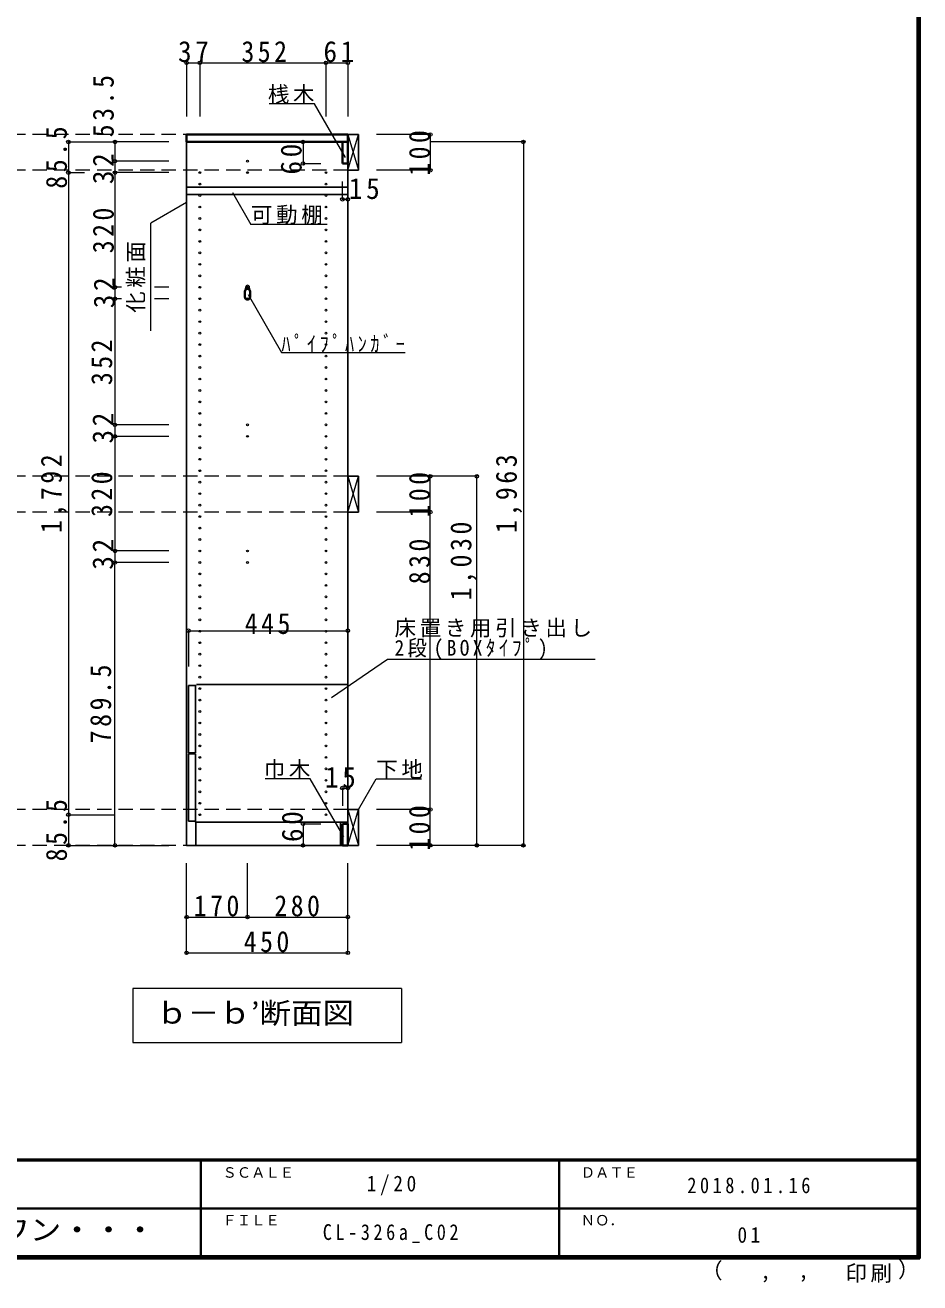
# Model space of a CAD drawing. Units: millimetres at full size, sheet at 1:20; details may follow other scales. Extents: x -3922 to 3878, y -2932 to 2722.
# Drawn here: x 1380 to 3878, y -2932 to 578 of the extents above; entities that cross this region are included whole.
import ezdxf
from ezdxf.enums import TextEntityAlignment as Align

# ---------------------------------------------------------------- set-up
doc = ezdxf.new("R2010")
doc.units = ezdxf.units.MM
doc.header["$LTSCALE"] = 20
doc.header["$PDMODE"] = 32
doc.header["$PDSIZE"] = 10
doc.linetypes.add('DASHED2', pattern=[3, 2, -1])
for name, color, linetype, lineweight in [('0-2', 2, 'Continuous', 35), ('0-4_可動棚', 3, 'Continuous', 25), ('0-5_側板', 4, 'Continuous', 9), ('0-6_パイプハンガー', 7, 'Continuous', 18), ('0-7_桟木・巾木', 2, 'Continuous', 35), ('0-8', 3, 'Continuous', 25), ('0-A_文字', 7, 'Continuous', 18), ('0-B_寸法', 7, 'Continuous', 9), ('F-1_枠', 6, 'Continuous', 40)]:
    doc.layers.add(name, color=color, linetype=linetype, lineweight=lineweight)
doc.layers.add('F-A_文字', color=7, linetype='Continuous')
doc.styles.add('ＭＳ ゴシック', font='')
doc.styles.get('ＭＳ ゴシック').set_extended_font_data('MS Gothic')

msp = doc.modelspace()

# ---------------------------------------------------------------- linework, layer by layer
at = {"layer": '0-2'}
for p, q in [((1831.23, 272.73), (2281.23, 272.73)), ((2281.23, 272.73), (2281.23, 251.73))]:
    msp.add_line(p, q, dxfattribs=at)
msp.add_lwpolyline([(2281.23, 251.73), (1831.23, 251.73), (1831.23, 272.73)], dxfattribs=at)
at = {"layer": '0-4_可動棚'}
msp.add_line((1831.23, 125.73), (2281.23, 125.73), dxfattribs=at)
msp.add_lwpolyline([(1831.23, 125.73), (1831.23, 104.73), (2281.23, 104.73)], dxfattribs=at)
at = {"layer": '0-5_側板', "color": 3, "lineweight": 25}
for p, q in [((2281.23, 251.73), (1831.23, 251.73)), ((2281.23, -1711.27), (2281.23, 251.73))]:
    msp.add_line(p, q, dxfattribs=at)
msp.add_lwpolyline([(1831.23, 251.73), (1831.23, -1711.27), (2281.23, -1711.27)], dxfattribs=at)
at = {"layer": '0-5_側板'}
for centre in [(2001.23, 198.23), (1868.23, 166.23), (2001.23, 166.23), (2220.23, 166.23), (1868.23, 134.23), (2220.23, 134.23), (1868.23, 102.23), (1868.23, 70.23), (2220.23, 102.23), (2220.23, 70.23), (1868.23, 38.23), (2220.23, 38.23), (1868.23, 6.23), (2220.23, 6.23), (1868.23, -25.77), (2220.23, -25.77), (1868.23, -57.77), (2220.23, -57.77), (1868.23, -89.77), (2220.23, -89.77), (1868.23, -121.77), (2220.23, -121.77), (1868.23, -153.77), (2001.23, -153.77), (2220.23, -153.77), (1868.23, -185.77), (2001.23, -185.77), (2220.23, -185.77), (1868.23, -217.77), (2220.23, -217.77), (1868.23, -249.77), (1868.23, -281.77), (2220.23, -249.77), (2220.23, -281.77), (1868.23, -313.77), (2220.23, -313.77), (1868.23, -345.77), (2220.23, -345.77), (1868.23, -377.77), (2220.23, -377.77), (1868.23, -409.77), (2220.23, -409.77), (1868.23, -441.77), (2220.23, -441.77), (1868.23, -473.77), (2220.23, -473.77), (1868.23, -505.77), (2220.23, -505.77), (1868.23, -537.77), (2001.23, -537.77), (2220.23, -537.77), (1868.23, -569.77), (2001.23, -569.77), (2220.23, -569.77), (1868.23, -601.77), (1868.23, -633.77), (2220.23, -601.77), (2220.23, -633.77), (1868.23, -665.77), (2220.23, -665.77), (1868.23, -697.77), (2220.23, -697.77), (1868.23, -729.77), (2220.23, -729.77), (1868.23, -761.77), (2220.23, -761.77), (1868.23, -793.77), (2220.23, -793.77), (1868.23, -825.77), (2220.23, -825.77), (1868.23, -857.77), (2220.23, -857.77), (1868.23, -889.77), (2001.23, -889.77), (2220.23, -889.77), (1868.23, -921.77), (2001.23, -921.77), (2220.23, -921.77), (1868.23, -953.77), (2220.23, -953.77), (1868.23, -985.77), (1868.23, -1017.77), (2220.23, -985.77), (2220.23, -1017.77), (1868.23, -1049.77), (2220.23, -1049.77), (1868.23, -1081.77), (2220.23, -1081.77), (1868.23, -1113.77), (2220.23, -1113.77), (1868.23, -1145.77), (2220.23, -1145.77), (1868.23, -1177.77), (2220.23, -1177.77), (1868.23, -1209.77), (2220.23, -1209.77), (1868.23, -1241.77), (2220.23, -1241.77), (1868.23, -1273.77), (2220.23, -1273.77), (1868.23, -1305.77), (2220.23, -1305.77), (1868.23, -1337.77), (1868.23, -1369.77), (2220.23, -1337.77), (2220.23, -1369.77), (1868.23, -1401.77), (2220.23, -1401.77), (1868.23, -1433.77), (2220.23, -1433.77), (1868.23, -1465.77), (2220.23, -1465.77), (1868.23, -1497.77), (2220.23, -1497.77), (1868.23, -1529.77), (2220.23, -1529.77), (1868.23, -1561.77), (2220.23, -1561.77), (1868.23, -1593.77), (2220.23, -1593.77), (1868.23, -1625.77), (2220.23, -1625.77)]:
    msp.add_circle(centre, 2.5, dxfattribs=at)
at = {"layer": '0-6_パイプハンガー', "color": 2, "lineweight": 35}
for p, q in [((1993.73, -165.77), (1993.73, -180.77)), ((2008.73, -165.77), (2008.73, -180.77))]:
    msp.add_line(p, q, dxfattribs=at)
for centre, start, end in [((2001.23, -165.77), 0, 180), ((2001.23, -180.77), 180, 0)]:
    msp.add_arc(centre, 7.5, start, end, dxfattribs=at)
at = {"layer": '0-6_パイプハンガー'}
for centre, radius, start, end in [((2039.84, -167.28), 46.13, 162.96035, 178.115), ((2001.23, -153.77), 5.5, 0, 180), ((1962.63, -167.28), 46.13, 1.885, 17.03965)]:
    msp.add_arc(centre, radius, start, end, dxfattribs=at)
at = {"layer": '0-7_桟木・巾木'}
for p, q in [((2281.23, 251.73), (2266.23, 251.73)), ((2266.23, 191.73), (2266.23, 251.73)), ((2281.23, 251.73), (2281.23, 191.73)), ((2266.23, -1651.27), (2281.23, -1651.27)), ((2281.23, -1651.27), (2281.23, -1711.27))]:
    msp.add_line(p, q, dxfattribs=at)
for points in [[(2281.23, 191.73), (2269.74, 191.73), (2266.23, 191.73)], [(2281.23, -1711.27), (2266.23, -1711.27), (2266.23, -1651.27)]]:
    msp.add_lwpolyline(points, dxfattribs=at)
at = {"layer": '0-8'}
for p, q in [((2281.23, 272.73), (2281.23, 172.73)), ((2311.23, 272.73), (2281.23, 272.73)), ((2311.23, 172.73), (2311.23, 272.73)), ((2281.23, 172.73), (2311.23, 172.73)), ((2281.23, -681.27), (2281.23, -781.27)), ((2311.23, -681.27), (2281.23, -681.27)), ((2311.23, -781.27), (2311.23, -681.27)), ((2281.23, -781.27), (2311.23, -781.27)), ((1859.23, -1262.27), (2281.23, -1262.27)), ((2281.23, -1646.27), (2281.23, -1262.27)), ((1836.23, -1643.77), (1836.23, -1455.77)), ((1856.23, -1455.77), (1836.23, -1455.77)), ((1856.23, -1455.77), (1856.23, -1643.77)), ((2281.23, -1611.27), (2281.23, -1711.27)), ((2311.23, -1611.27), (2281.23, -1611.27)), ((2311.23, -1711.27), (2311.23, -1611.27)), ((1836.23, -1643.77), (1856.23, -1643.77)), ((1856.23, -1643.77), (1856.23, -1646.27)), ((1857.23, -1711.27), (1857.23, -1646.27)), ((2261.23, -1646.27), (2261.23, -1711.27)), ((2261.23, -1711.27), (1857.23, -1711.27)), ((2281.23, -1711.27), (2311.23, -1711.27))]:
    msp.add_line(p, q, dxfattribs=at)
at = {"layer": '0-8', "color": 7, "lineweight": 18}
for p, q in [((2281.23, 172.73), (2311.23, 272.73)), ((2281.23, 272.73), (2311.23, 172.73)), ((2281.23, -781.27), (2311.23, -681.27)), ((2281.23, -681.27), (2311.23, -781.27)), ((2281.23, -1711.27), (2311.23, -1611.27)), ((2281.23, -1611.27), (2311.23, -1711.27))]:
    msp.add_line(p, q, dxfattribs=at)
at = {"layer": '0-8'}
for points in [[(1856.23, -1452.77), (1836.23, -1452.77), (1836.23, -1264.77)], [(1856.23, -1452.77), (1856.23, -1264.77), (1836.23, -1264.77)], [(2281.23, -1646.27), (1857.23, -1646.27), (1856.23, -1646.27)]]:
    msp.add_lwpolyline(points, dxfattribs=at)
at = {"layer": '0-A_文字'}
for p, q in [((1959.06, 111.18), (2010.72, 21.71)), ((1831.23, 82.66), (1731.23, 24.93)), ((1731.23, -275.07), (1731.23, 24.93)), ((2223.81, 21.71), (2010.72, 21.71)), ((2235.61, -1299.06), (2392.3, -1191.61)), ((2392.3, -1191.61), (2971.27, -1191.61)), ((2176.45, -1525.68), (2050.43, -1525.68)), ((2269.83, -1687.41), (2176.45, -1525.68)), ((2431.23, -2111.27), (2431.23, -2261.27)), ((1681.23, -2261.27), (2431.23, -2261.27))]:
    msp.add_line(p, q, dxfattribs=at)
for points in [[(2274.56, 208.2), (2187.89, 358.32), (2061.86, 358.32)], [(2002.67, -174.02), (2096.06, -335.77), (2441.06, -335.77)], [(2311.23, -1611.27), (2360.65, -1525.68), (2486.68, -1525.68)], [(2431.23, -2111.27), (1681.23, -2111.27), (1681.23, -2261.27)]]:
    msp.add_lwpolyline(points, dxfattribs=at)
at = {"layer": '0-B_寸法', "color": 4}
for p, q in [((1831.23, 472.73), (1831.23, 322.73)), ((1831.23, 472.73), (2281.23, 472.73)), ((1868.23, 472.73), (1868.23, 322.73)), ((2220.23, 472.73), (2220.23, 322.73)), ((2281.23, 472.73), (2281.23, 322.73)), ((1501.23, 251.73), (1501.23, -1711.27)), ((1501.23, 251.73), (1631.23, 251.73)), ((1631.23, 251.73), (1631.23, 198.23)), ((1781.23, 251.73), (1631.23, 251.73)), ((2156.23, 251.73), (2156.23, 191.73)), ((2156.23, 251.73), (2206.23, 251.73)), ((2511.23, 272.73), (2361.23, 272.73)), ((2511.23, 272.73), (2511.23, 172.73)), ((2771.23, 251.73), (2511.23, 251.73)), ((2771.23, 251.73), (2771.23, -1711.27)), ((1631.23, 198.23), (1631.23, 166.23)), ((1781.23, 198.23), (1631.23, 198.23)), ((2156.23, 191.73), (2206.23, 191.73)), ((1501.23, 166.23), (1546.25, 166.23)), ((1631.23, 166.23), (1631.23, -153.77)), ((1781.23, 166.23), (1631.23, 166.23)), ((2266.23, 91.73), (2266.23, 141.73)), ((2281.23, 91.73), (2281.23, 141.73)), ((2511.23, 172.73), (2361.23, 172.73)), ((2266.23, 91.73), (2281.23, 91.73)), ((1631.23, -153.77), (1631.23, -185.77)), ((1649.73, -153.77), (1631.23, -153.77)), ((1781.23, -153.77), (1741.48, -153.77)), ((1631.23, -185.77), (1631.23, -537.77)), ((1649.73, -185.77), (1631.23, -185.77)), ((1781.23, -185.77), (1741.48, -185.77)), ((1631.23, -537.77), (1631.23, -569.77)), ((1781.23, -537.77), (1631.23, -537.77)), ((1631.23, -569.77), (1631.23, -889.77)), ((1781.23, -569.77), (1631.23, -569.77)), ((2641.23, -681.27), (2361.23, -681.27)), ((2511.23, -781.27), (2511.23, -681.27)), ((2641.23, -1711.27), (2641.23, -681.27)), ((2511.23, -781.27), (2361.23, -781.27)), ((2511.23, -1611.27), (2511.23, -781.27)), ((1631.23, -889.77), (1631.23, -921.77)), ((1781.23, -889.77), (1631.23, -889.77)), ((1781.23, -921.77), (1631.23, -921.77)), ((1631.23, -1711.27), (1631.23, -921.77)), ((1836.23, -1112.27), (2281.23, -1112.27)), ((1836.23, -1112.27), (1836.23, -1212.27)), ((2281.23, -1112.27), (2281.23, -1212.27)), ((2266.23, -1551.27), (2281.23, -1551.27)), ((2266.23, -1551.27), (2266.23, -1601.27)), ((2281.23, -1551.27), (2281.23, -1601.27)), ((2511.23, -1611.27), (2361.23, -1611.27)), ((2511.23, -1711.27), (2511.23, -1611.27)), ((1501.23, -1625.77), (1631.23, -1625.77)), ((2156.23, -1651.27), (2156.23, -1711.27)), ((2156.23, -1651.27), (2206.23, -1651.27)), ((1501.23, -1711.27), (1631.23, -1711.27)), ((1631.23, -1711.27), (1781.23, -1711.27)), ((2156.23, -1711.27), (2206.23, -1711.27)), ((2771.23, -1711.27), (2361.23, -1711.27)), ((1831.23, -2011.27), (1831.23, -1761.27)), ((2001.23, -1911.27), (2001.23, -1761.27)), ((2281.23, -2011.27), (2281.23, -1761.27)), ((1831.23, -1911.27), (2281.23, -1911.27)), ((1831.23, -2011.27), (2281.23, -2011.27))]:
    msp.add_line(p, q, dxfattribs=at)
at = {"layer": '0-B_寸法', "color": 4, "linetype": 'DASHED2'}
for p, q in [((2281.23, 272.73), (-2443.56, 272.73)), ((2281.23, 172.73), (-2443.56, 172.73)), ((2281.23, -681.27), (-2443.56, -681.27)), ((2281.23, -781.27), (-2443.56, -781.27)), ((2281.23, -1611.27), (-2443.56, -1611.27)), ((2281.23, -1711.27), (-2443.56, -1711.27))]:
    msp.add_line(p, q, dxfattribs=at)
at = {"layer": '0-B_寸法'}
for p in [(1831.23, 472.73), (1868.23, 472.73), (2220.23, 472.73), (2281.23, 472.73), (1501.23, 251.73), (1631.23, 251.73), (2156.23, 251.73), (2511.23, 272.73), (2771.23, 251.73), (1631.23, 198.23), (2156.23, 191.73), (2511.23, 172.73), (1501.23, 166.23), (1631.23, 166.23), (2266.23, 91.73), (2281.23, 91.73), (1631.23, -153.77), (1631.23, -185.77), (1631.23, -537.77), (1631.23, -569.77), (2511.23, -681.27), (2641.23, -681.27), (2511.23, -781.27), (1631.23, -889.77), (1631.23, -921.77), (1836.23, -1112.27), (2281.23, -1112.27), (2266.23, -1551.27), (2281.23, -1551.27), (2511.23, -1611.27), (1501.23, -1625.77), (2156.23, -1651.27), (1501.23, -1711.27), (1631.23, -1711.27), (2156.23, -1711.27), (2511.23, -1711.27), (2641.23, -1711.27), (2771.23, -1711.27), (1831.23, -1911.27), (2001.23, -1911.27), (2281.23, -1911.27), (1831.23, -2011.27), (2281.23, -2011.27)]:
    msp.add_point(p, dxfattribs=at)
at = {"layer": 'F-1_枠'}
for p, q in [((3871.3, 2722.29), (3871.3, -2864.37)), ((3874.63, 2722.29), (3874.63, -2864.37)), ((3877.97, 2722.29), (3877.97, -2864.37)), ((3877.97, -2587.71), (-3922.03, -2587.71)), ((3877.97, -2591.04), (-3922.03, -2591.04)), ((1871.3, -2591.04), (1871.3, -2857.71)), ((2871.3, -2591.04), (2871.3, -2857.71)), ((-22.03, -2724.37), (3871.3, -2724.38)), ((3877.97, -2857.71), (-3922.03, -2857.71)), ((3877.97, -2861.04), (-3922.03, -2861.04)), ((3877.97, -2864.37), (-3922.03, -2864.37))]:
    msp.add_line(p, q, dxfattribs=at)

# ---------------------------------------------------------------- texts
at = {"layer": '0-A_文字', "style": 'ＭＳ ゴシック', "width": 1.1}
msp.add_text('ｂ－ｂ’断面図', height=58.65, dxfattribs=at).set_placement((1746.23, -2226.27), align=Align.BOTTOM_LEFT)
at = {"layer": '0-A_文字', "char_height": 43.99, "attachment_point": 7, "style": 'ＭＳ ゴシック'}
for s, insert in [('\\T1.17;桟木', (2057.89, 358.32)), ('\\T1.17;可動棚', (2010.72, 21.71)), ('\\T1.39;\\W0.85;ﾊﾟｲﾌﾟﾊﾝｶﾞｰ', (2096.06, -335.77)), ('\\T1.17;床置き用引き出し', (2411.65, -1131.41)), ('\\T1.35;\\W0.9;2段(BOXﾀｲﾌﾟ)', (2411.65, -1193.7)), ('\\T1.17;巾木', (2046.45, -1525.68)), ('\\T1.17;下地', (2360.65, -1525.68))]:
    msp.add_mtext(s, dxfattribs=dict(at, insert=insert))
at = {"layer": '0-A_文字', "insert": (1716.23, -225.07), "char_height": 43.99, "attachment_point": 7, "rotation": 90, "style": 'ＭＳ ゴシック'}
msp.add_mtext('\\T1.17;化粧面', dxfattribs=at)
at = {"layer": '0-B_寸法', "char_height": 58.65, "attachment_point": 7, "style": 'ＭＳ ゴシック'}
for s, insert in [('\\T1.27;\\W0.95;37', (1807.23, 473.94)), ('\\T1.27;\\W0.9;352', (1984.23, 473.94)), ('\\T1.27;\\W0.95;61', (2213.23, 473.94)), ('\\T1.27;\\W0.95;15', (2284.12, 91.73)), ('\\T1.27;\\W0.9;445', (1993.73, -1122.27)), ('\\T1.27;\\W0.95;15', (2217.39, -1551.27)), ('\\T1.27;\\W0.9;170', (1851.23, -1910.06)), ('\\T1.27;\\W0.9;280', (2076.23, -1910.06)), ('\\T1.27;\\W0.9;450', (1990.69, -2010.06))]:
    msp.add_mtext(s, dxfattribs=dict(at, insert=insert))
at = {"layer": '0-B_寸法', "char_height": 58.65, "attachment_point": 7, "rotation": 90, "style": 'ＭＳ ゴシック'}
for s, insert in [('\\T1.28;\\W0.9;53.5', (1628.62, 264.81)), ('\\T1.28;\\W0.9;85.5', (1497.91, 121.48)), ('\\T1.27;\\W0.9;100', (2511.23, 157.73)), ('\\T1.27;\\W0.95;32', (1628.62, 134.1)), ('\\T1.27;\\W0.95;60', (2153.03, 160.86)), ('\\T1.27;\\W0.9;320', (1628.62, -58.77)), ('\\T1.27;\\W0.95;32', (1631.23, -212.27)), ('\\T1.27;\\W0.9;352', (1624.32, -426.77)), ('\\T1.27;\\W0.95;32', (1627.72, -589.89)), ('\\T1.28;\\W0.9;1,792', (1497.91, -839.77)), ('\\T1.28;\\W0.9;1,963', (2767.91, -839.77)), ('\\T1.27;\\W0.9;320', (1624.32, -794.77)), ('\\T1.27;\\W0.9;100', (2511.23, -796.27)), ('\\T1.28;\\W0.9;1,030', (2641.23, -1027.56)), ('\\T1.27;\\W0.95;32', (1627.72, -941.89)), ('\\T1.27;\\W0.9;830', (2511.23, -982.56)), ('\\T1.28;\\W0.9;789.5', (1621.23, -1426.52)), ('\\T1.28;\\W0.9;85.5', (1497.91, -1756.02)), ('\\T1.27;\\W0.9;100', (2511.23, -1726.27)), ('\\T1.27;\\W0.95;60', (2156.23, -1702.05))]:
    msp.add_mtext(s, dxfattribs=dict(at, insert=insert))
at = {"layer": 'F-A_文字', "style": 'ＭＳ ゴシック'}
for s, height, p in [('ＳＣＡＬＥ', 29.33, (1931.3, -2647.71)), ('ＤＡＴＥ', 29.33, (2931.3, -2647.71)), ('ＦＩＬＥ', 29.33, (1931.3, -2781.04)), ('ＮＯ．', 29.33, (2931.3, -2781.04)), ('（', 43.99, (3267.32, -2933.25)), ('）', 43.99, (3816.9, -2930.46)), (',', 43.99, (3432.15, -2933.25)), (',', 43.99, (3538.1, -2931.39))]:
    msp.add_text(s, height=height, dxfattribs=at).set_placement(p, align=Align.BOTTOM_LEFT)
at = {"layer": 'F-A_文字', "style": 'ＭＳ ゴシック', "width": 1.1}
msp.add_text('ウッドワン・・・', height=58.65, dxfattribs=at).set_placement((1041.3, -2831.04), align=Align.BOTTOM_LEFT)
at = {"layer": 'F-A_文字', "char_height": 43.99, "attachment_point": 7, "style": 'ＭＳ ゴシック'}
for s, insert in [('\\T1.38;\\W0.9;1/20', (2333.8, -2687.71)), ('\\T1.39;\\W0.85;2018.01.16', (3228.8, -2682.71)), ('\\T1.39;\\W0.85;CL-326a_C02', (2211.3, -2821.04)), ('\\T1.36;\\W0.9;01', (3368.8, -2821.04)), ('\\T1.17;印刷', (3670.07, -2932.32))]:
    msp.add_mtext(s, dxfattribs=dict(at, insert=insert))

doc.saveas('drawing.dxf')
